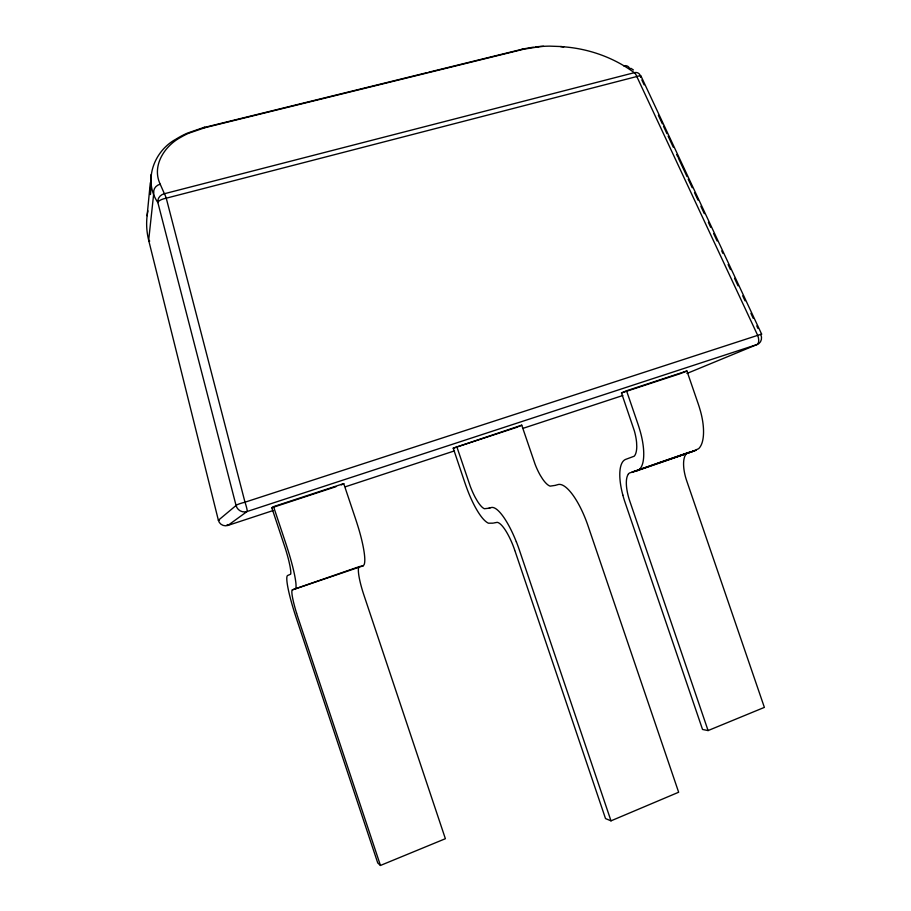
<?xml version="1.0" encoding="UTF-8"?>
<svg xmlns="http://www.w3.org/2000/svg" width="911" height="911" viewBox="0 0 911 911"><rect width="100%" height="100%" fill="white"/><g stroke="black" fill="none" stroke-linecap="round" stroke-linejoin="round"><path stroke-width="1.37" d="M427.213 72.595L202.231 127.984L187.302 133.165A66.047 31.839 -8.3 0 0 176.096 139.098C153.925 150.975 142.856 180.629 157.876 202.595L236.063 505.491A8.586 8.484 -3.1 0 0 247.097 511.504L757.041 344.54A7.607 6.867 66.4 0 0 760.879 334.69L761.607 334.086L641.025 76.137M150.907 177.668L150.417 194.533L151.112 174.536M147.104 215.713L150.326 182.678M272.981 510.593L227.909 525.419A7.436 7.322 -10.8 0 1 218.378 520.261L148.664 240.276L153.777 193.018A8.279 7.493 -12.6 0 1 160.222 184.227C151.42 165.882 164.64 145.771 180.947 137.208A58.167 25.144 -9.1 0 1 188.509 133.302M358.854 567.12A28.321 4.817 71.1 0 0 358.627 567.69A29.926 5.09 71.1 0 0 362.305 590.021A30.37 5.17 71.1 0 0 363.842 594.872L445.377 838.712L380.445 865.45L377.735 862.933L296.189 617.76A45.448 5.568 71.3 0 1 293.9 610.621A45.243 5.546 71.3 0 1 286.919 576.857A47.953 5.876 71.3 0 1 287.329 575.763A45.06 5.523 71.3 0 1 287.648 575.49L290.677 574.192A29.437 3.667 71.6 0 0 290.803 572.085L290.757 571.356A31.145 3.872 71.6 0 0 289.755 564.968L288.833 560.857A30.86 3.838 71.6 0 0 286.783 553.262L286.316 551.679A28.526 3.553 71.6 0 0 285.405 548.684L271.808 507.746L273.551 506.63L343.732 483.593L355.165 517.699A78.152 13.232 71.6 0 1 356.839 522.8L358.228 527.218A43.477 7.527 71.6 0 1 361.792 540.28L362.305 542.5A45.425 7.857 71.6 0 1 364.73 557.669A43.842 7.595 71.6 0 1 364.742 561.506L364.651 562.486A47.281 8.176 71.6 0 1 364.093 564.706L363.17 565.822L292.226 589.941A28.731 3.519 71.3 0 0 291.919 590.84A30.348 3.712 71.3 0 0 296.565 613.149M295.198 589.406L295.802 588.392A47.953 5.967 71.6 0 0 296.041 586.251L296.041 585.295A44.468 5.534 71.6 0 0 295.699 581.503A46.074 5.739 71.6 0 0 292.59 566.335L292.01 564.103A44.092 5.5 71.6 0 0 288.206 550.916L286.783 546.441A79.257 9.645 71.6 0 0 285.086 541.259L273.551 506.63M341.295 484.925L343.732 483.593M628.374 474.096A26.704 9.702 70.1 0 1 629.672 472.911L637.336 470.725L639.681 469.142A44.548 16.432 71.3 0 0 641.446 466.626L641.936 465.567A41.302 15.248 71.2 0 0 643.109 461.547A42.794 15.794 71.2 0 0 643.28 446.424L642.995 444.261A40.961 15.134 71.2 0 0 640.331 431.746L639.089 427.578A73.723 26.635 71.3 0 0 637.506 422.772L626.54 390.773L686.905 370.971L697.758 402.514A72.778 29.289 71.2 0 1 699.329 407.251L700.536 411.373A40.414 16.626 71.1 0 1 703.03 423.774L703.258 425.915A42.236 17.355 71.1 0 1 702.575 441.015A40.756 16.751 71.1 0 1 701.174 445.069L700.605 446.139A43.956 18.061 71.2 0 1 698.6 448.713L692.781 451.252M492.999 523.153L488.467 523.199A48.647 12.868 71.4 0 1 485.962 521.627L485.062 520.864A45.026 11.9 71.4 0 1 482.124 517.71A46.712 12.355 71.4 0 1 473.788 504.341L472.786 502.325A44.593 11.775 71.4 0 1 467.571 490.22L466.022 486.018A84.279 22.866 71.4 0 1 464.325 481.11L453.222 448.178L521.741 425.175L535.11 464.303A28.412 8.837 71.3 0 0 536.237 467.092L536.875 468.55A30.837 9.611 71.3 0 0 540.325 475.383L542.569 478.958A31.122 9.702 71.3 0 0 547.033 484.196L547.693 484.743A29.391 9.156 71.3 0 0 550.176 486.132L555.152 485.392M518.644 426.576L521.741 425.175M363.17 565.822L359.401 566.574M188.52 133.302L204.952 127.677L523.996 49.137L540.451 46.552A53.84 22.149 -3.6 0 1 549.777 46.142L561.95 46.575M688.841 452.323L687.577 452.824A26.362 10.659 69.9 0 0 686.142 454.054A27.842 11.262 69.8 0 0 685.334 476.316A28.264 11.433 69.8 0 0 686.723 480.86L764.375 707.391L708.086 730.565L702.54 729.472L624.855 501.779A42.248 15.35 70.1 0 1 622.828 495.083M622.851 495.094A42.054 15.282 70.1 0 1 623.067 461.319A44.571 16.193 70.1 0 1 624.718 459.873A41.883 15.214 70.1 0 1 625.675 459.383L634.17 456.229A27.341 10.089 71.2 0 0 635.627 453.803L635.889 453.029A28.924 10.67 71.2 0 0 636.766 446.492L636.584 442.439A28.662 10.568 71.2 0 0 635.423 435.139L635.081 433.647A26.487 9.782 71.2 0 0 634.341 430.835L621.484 392.937L626.54 390.773M515.102 551.246L605.519 818.579L610.996 820.845L678.649 792.24L587.857 525.305A46.598 14.644 70.3 0 0 584.953 517.585A46.393 14.587 70.3 0 0 561.757 484.834A49.137 15.441 70.3 0 0 559.513 484.401A46.188 14.519 70.3 0 0 558.454 484.47L555.767 485.221M682.453 372.827L686.905 370.971M686.928 373.464L757.041 344.54A7.607 3.598 72.1 0 0 757.701 335.385L636.8 76.524A7.664 3.291 77.9 0 0 634.284 72.698C612.955 56.915 586.878 48.021 560.459 46.598M688.158 452.551L631.961 472.16L694.057 450.899L658.357 463.107M358.091 567.041L292.408 589.804M637.586 470.623L696.277 450.262M345.428 486.759L454.498 450.877M522.834 428.398L622.851 395.488M271.808 507.746L335.954 486.679M453.222 448.178L517.619 427.043M621.484 392.937L681.337 373.282M489.105 508.133L491.61 507.461A46.871 12.503 70.5 0 1 492.532 507.438A49.854 13.301 70.5 0 1 494.514 507.996A47.076 12.56 70.5 0 1 516.332 541.84M488.751 508.236L484.424 508.725A29.824 7.88 71.4 0 1 482.181 507.222L481.577 506.641A31.578 8.347 71.4 0 1 477.432 501.209L475.303 497.531A31.281 8.267 71.4 0 1 471.966 490.539L471.351 489.059A28.822 7.607 71.4 0 1 470.235 486.223L456.741 446.504M691.677 451.56L690.105 451.993M489.366 508.065L489.981 507.905M428.591 72.254L523.643 48.875L533.459 47.156M493.91 522.948L497.167 522.356A29.904 7.983 70.6 0 1 498.761 522.914A31.578 8.427 70.5 0 1 512.961 545.325A32.022 8.541 70.5 0 1 514.886 550.62M219.255 520.215L218.378 520.261L236.063 505.491A8.632 1.059 -14.5 0 1 244.991 502.2L761.607 334.086M535.144 46.951L538.526 46.62M562.098 46.734L563.727 46.894M630.799 68.268L633.441 69.976M641.856 79.963L644.134 84.837M658.38 115.31L662.377 123.862M663.515 126.31L666.943 133.666M668.093 136.115L673.252 147.149M676.691 154.506L677.841 156.965M678.41 158.195L687.031 176.643M688.181 179.114L692.212 187.734M694.524 192.676L697.985 200.09M700.866 206.262L704.34 213.686M708.394 222.352L710.705 227.317M713.609 233.512L717.082 240.959M721.728 250.912L722.89 253.395M728.128 264.6L730.463 269.588M734.539 278.322L738.035 285.815M742.716 295.813L745.05 300.824M750.915 313.35L753.249 318.36M756.779 325.899L757.952 328.415M160.222 184.227L164.39 193.724A8.461 1.002 73.3 0 1 166.246 198.188L244.991 502.2A8.506 0.934 71.9 0 1 247.097 511.504L227.909 525.419A7.322 0.695 71.8 0 1 227.215 524.531M708.086 730.565L629.74 500.982A28.64 10.408 70.1 0 1 628.339 496.393A28.218 10.249 70.1 0 1 628.385 474.096M610.996 820.845L519.247 549.675A47.281 12.617 70.5 0 0 516.355 541.817M380.445 865.45L298.148 618.068A30.803 3.769 71.3 0 1 296.576 613.16M522.071 49.251A7.379 2.665 77.5 0 1 523.996 49.137M204.018 127.529A7.903 1.218 74.1 0 1 204.952 127.677M640.911 77.253A7.63 1.981 -27.2 0 0 636.8 76.524L166.246 198.188A8.404 2.813 -12.1 0 0 157.876 202.595A8.37 7.539 -13.3 0 1 164.39 193.724L634.284 72.698A7.743 5.842 -58.5 0 1 640.661 76.934M148.687 240.276A73.404 69.042 25.7 0 1 147.901 210.84M149.734 241.051A7.39 1.754 -11.8 0 1 148.664 240.276M623.716 65.854A7.664 5.819 -58.8 0 1 629.797 68.906M538.526 46.609A61.094 28.059 -2.2 0 1 543.639 46.29"/></g></svg>
